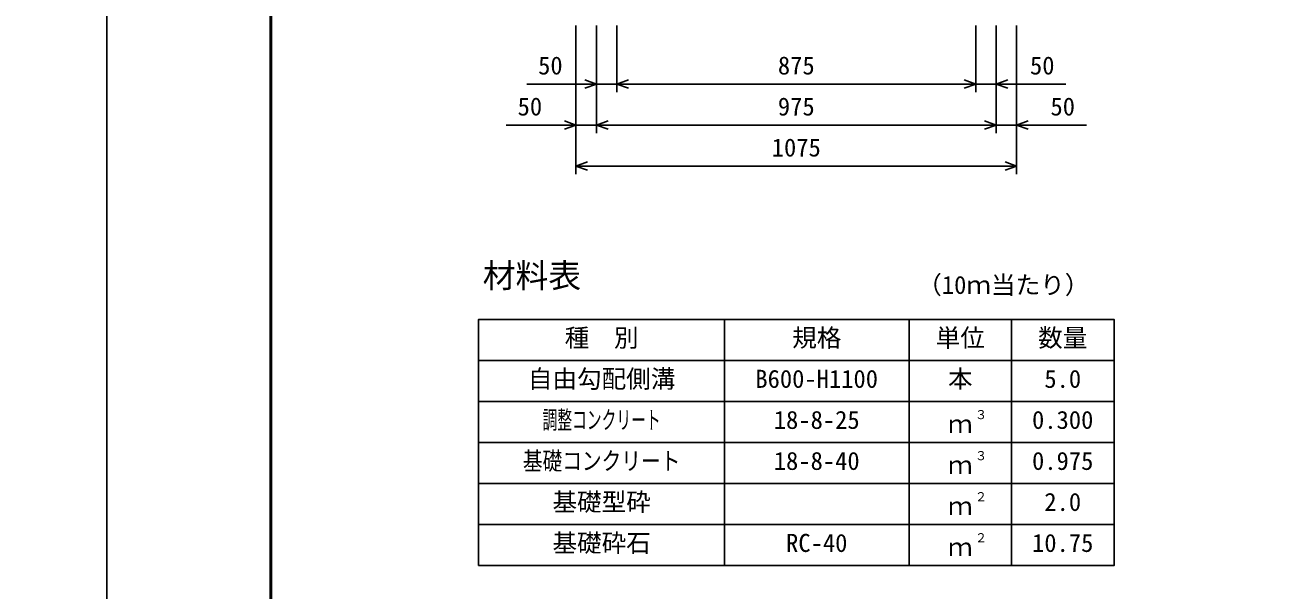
# Model space of a CAD drawing. Units: millimetres, scale not verified. Extents: x -16800 to 16800, y -5940 to 5940.
# Drawn here: x -200 to 2842, y -3196 to -1818 of the extents above; entities that cross this region are included whole.
import ezdxf
from ezdxf.enums import TextEntityAlignment as Align

# ---------------------------------------------------------------- set-up
doc = ezdxf.new("R2010")
doc.units = ezdxf.units.MM
doc.header["$LTSCALE"] = 20
for name, color, linetype, lineweight in [('0-0_DIM', 7, 'Continuous', 25), ('0-1_Defpoints', 5, 'Continuous', 25), ('0-3_HYO', 3, 'Continuous', 25), ('0-4_HYO2', 4, 'Continuous', 25), ('0-6_TXT', 7, 'Continuous', 25), ('0-7_WAKU', 3, 'Continuous', 25)]:
    doc.layers.add(name, color=color, linetype=linetype, lineweight=lineweight)
doc.styles.add('ＭＳ ゴシック', font='')
doc.styles.get('ＭＳ ゴシック').set_extended_font_data('MS Gothic')

msp = doc.modelspace()

# ---------------------------------------------------------------- linework, layer by layer
at = {"layer": '0-0_DIM'}
for p, q in [((1144.28, -2182.18), (1144.28, -1819.83)), ((1194.28, -2082.18), (1194.28, -1819.83)), ((1244.28, -1982.18), (1244.28, -1819.83)), ((2119.28, -1982.18), (2119.28, -1819.83)), ((2169.28, -2082.18), (2169.28, -1819.83)), ((2219.28, -2182.18), (2219.28, -1819.83)), ((1024.28, -1962.18), (1244.28, -1962.18)), ((1244.28, -1962.18), (2119.28, -1962.18)), ((2339.28, -1962.18), (2119.28, -1962.18)), ((974.28, -2062.18), (1194.28, -2062.18)), ((1194.28, -2062.18), (2169.28, -2062.18)), ((2389.28, -2062.18), (2169.28, -2062.18)), ((1144.28, -2162.18), (2219.28, -2162.18))]:
    msp.add_line(p, q, dxfattribs=at)
for points in [[(1166.09, -1951.91), (1194.28, -1962.18), (1166.09, -1972.44)], [(1272.47, -1972.44), (1244.28, -1962.18), (1272.47, -1951.91)], [(2091.09, -1951.91), (2119.28, -1962.18), (2091.09, -1972.44)], [(2197.47, -1951.91), (2169.28, -1962.18), (2197.47, -1972.44)], [(1116.09, -2051.91), (1144.28, -2062.18), (1116.09, -2072.44)], [(1222.47, -2072.44), (1194.28, -2062.18), (1222.47, -2051.91)], [(2141.09, -2051.91), (2169.28, -2062.18), (2141.09, -2072.44)], [(2247.47, -2051.91), (2219.28, -2062.18), (2247.47, -2072.44)], [(1172.47, -2172.44), (1144.28, -2162.18), (1172.47, -2151.91)], [(2191.09, -2151.91), (2219.28, -2162.18), (2191.09, -2172.44)]]:
    msp.add_lwpolyline(points, dxfattribs=at)
at = {"layer": '0-1_Defpoints'}
for points in [[(-16800, -5940), (0, -5940), (0, 5940), (-16800, 5940)], [(0, -5940), (16800, -5940), (16800, 5940), (0, 5940)]]:
    msp.add_lwpolyline(points, close=True, dxfattribs=at)
at = {"layer": '0-3_HYO'}
for p, q in [((1506.78, -2536.12), (1506.78, -3136.12)), ((1956.78, -2536.12), (1956.78, -3136.12)), ((2206.78, -2536.12), (2206.78, -3136.12)), ((906.78, -2636.12), (2456.78, -2636.12))]:
    msp.add_line(p, q, dxfattribs=at)
msp.add_lwpolyline([(906.78, -3136.12), (2456.78, -3136.12), (2456.78, -2536.12), (906.78, -2536.12)], close=True, dxfattribs=at)
at = {"layer": '0-4_HYO2'}
for p, q in [((906.78, -2736.12), (2456.78, -2736.12)), ((906.78, -2836.12), (2456.78, -2836.12)), ((906.78, -2936.12), (2456.78, -2936.12)), ((906.78, -3036.12), (2456.78, -3036.12))]:
    msp.add_line(p, q, dxfattribs=at)
at = {"layer": '0-7_WAKU', "lineweight": 50}
msp.add_lwpolyline([(400, -5540), (16400, -5540), (16400, 5540), (400, 5540)], close=True, dxfattribs=at)

# ---------------------------------------------------------------- texts
at = {"layer": '0-0_DIM', "style": 'ＭＳ ゴシック'}
for s, p in [('50', (1051.84, -1952.18)), ('875', (1636.78, -1952.18)), ('50', (2251.72, -1952.18)), ('50', (1001.84, -2052.18)), ('975', (1636.78, -2052.18)), ('50', (2301.72, -2052.18)), ('1075', (1621.78, -2152.18))]:
    msp.add_text(s, height=43.99, dxfattribs=at).set_placement(p, align=Align.BOTTOM_LEFT)
at = {"layer": '0-6_TXT', "style": 'ＭＳ ゴシック'}
for s, height, p in [('材料表', 58.65, (916.78, -2476.12)), ('（10ｍ当たり）', 43.99, (1976.78, -2487.12)), ('種\u3000別', 43.99, (1116.78, -2616.12)), ('規格', 43.99, (1671.78, -2616.12)), ('単位', 43.99, (2021.78, -2616.12)), ('数量', 43.99, (2271.78, -2616.12)), ('自由勾配側溝', 43.99, (1026.78, -2716.12)), ('B600-H1100', 43.99, (1581.78, -2716.12)), ('本', 43.99, (2051.78, -2716.12)), ('5.0', 43.99, (2286.78, -2716.12)), ('18-8-25', 43.99, (1626.78, -2816.12)), ('３', 21.99, (2117.32, -2785.75)), ('0.300', 43.99, (2256.78, -2816.12)), ('ｍ', 43.99, (2051.78, -2826.12)), ('18-8-40', 43.99, (1626.78, -2916.12)), ('３', 21.99, (2117.32, -2885.75)), ('0.975', 43.99, (2256.78, -2916.12)), ('ｍ', 43.99, (2051.78, -2926.12)), ('基礎型砕', 43.99, (1086.78, -3016.12)), ('ｍ', 43.99, (2051.78, -3026.12)), ('２', 21.99, (2117.32, -2985.75)), ('2.0', 43.99, (2286.78, -3016.12)), ('基礎砕石', 43.99, (1086.78, -3116.12)), ('RC-40', 43.99, (1656.78, -3116.12)), ('２', 21.99, (2117.32, -3085.75)), ('10.75', 43.99, (2256.78, -3116.12)), ('ｍ', 43.99, (2051.78, -3126.12))]:
    msp.add_text(s, height=height, dxfattribs=at).set_placement(p, align=Align.BOTTOM_LEFT)
for s, width, p in [('調整コンクリート', 0.6, (1062.78, -2816.12)), ('基礎コンクリート', 0.8, (1014.78, -2916.12))]:
    msp.add_text(s, height=43.99, dxfattribs=dict(at, width=width)).set_placement(p, align=Align.BOTTOM_LEFT)

doc.saveas('drawing.dxf')
